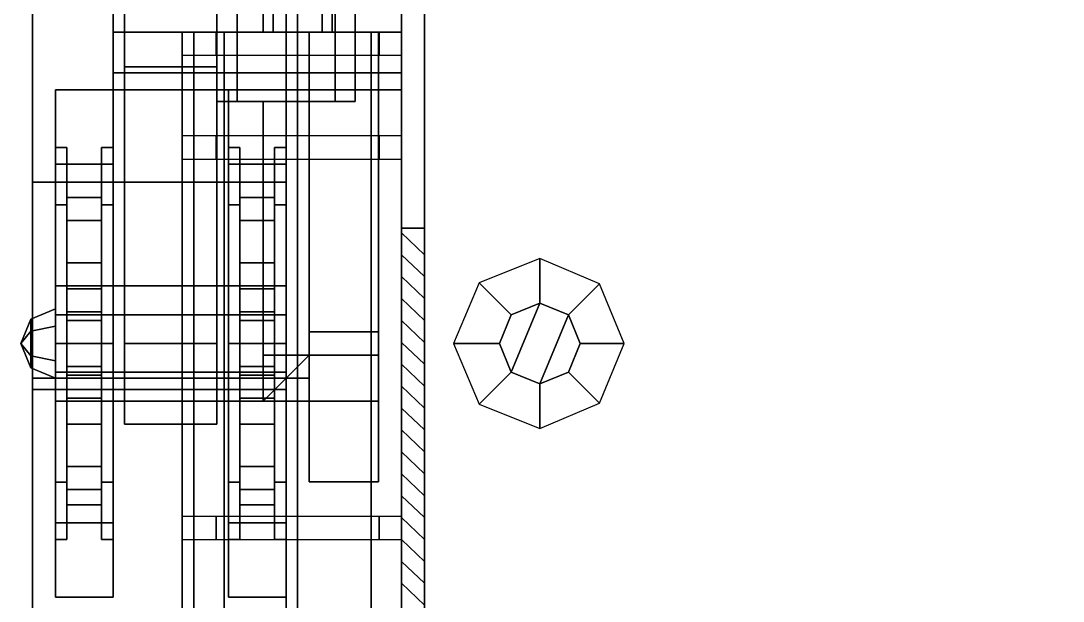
# Model space of a CAD drawing. Header units: millimetres. Extents: x -1 to 1, y -7.8 to 4.7.
# Drawn here: x -1.04 to -0.136, y -1.574 to -1.07 of the extents above; entities that cross this region are included whole.
import ezdxf

# ---------------------------------------------------------------- set-up
doc = ezdxf.new("R2010")
doc.units = ezdxf.units.MM
for name, color, linetype in [('fenders', 6, 'Continuous'), ('suspension', 5, 'Continuous'), ('tracks', 3, 'Continuous'), ('wheels', 2, 'Continuous')]:
    doc.layers.add(name, color=color, linetype=linetype)

msp = doc.modelspace()

# ---------------------------------------------------------------- linework, layer by layer
for points in [[(-0.71, 1.35, 0.32), (-0.71, -1.69, 0.32), (-0.71, -1.92, 0.47), (-0.71, 1.97, 0.56)], [(-0.71, 1.97, 0.56), (-0.71, -1.92, 0.47), (-0.71, -1.92, 0.81), (-0.71, 1.97, 0.81)], [(0.71, 1.35, 0.32), (0.71, -1.69, 0.32), (-0.71, -1.69, 0.32), (-0.71, 1.35, 0.32)], [(-0.71, -0.9, 1.45), (-0.71, -1.88, 1.39), (-0.71, -1.82, 1.45), (-0.71, -0.9, 1.45)], [(-0.71, -1.82, 1.45), (-0.69, -1.83, 1.47), (-0.69, -0.9, 1.47), (-0.71, -0.9, 1.45)], [(-0.71, -1.84, 1.3), (-0.71, -1.88, 1.39), (-0.71, -0.9, 1.45), (-0.71, -1.25, 1.3)], [(-0.71, -1.25, 0.95), (-0.71, -1.25, 1.3), (-0.71, -0.9, 1.45), (-0.71, -0.9, 0.81)], [(-0.71, -1.88, 0.81), (-0.71, -1.84, 0.95), (-0.71, -1.25, 0.95), (-0.71, -0.9, 0.81)], [(-0.69, -0.9, 1.47), (-0.69, -1.83, 1.47), (-0.02, -1.74, 1.51), (-0.02, -0.9, 1.51)], [(-0.82121, -0.96879, 0.93121), (-0.83, -0.96, 0.91), (-0.83, -1.08, 0.91), (-0.82121, -1.08, 0.93121)], [(-0.83, -0.96, 0.91), (-0.82121, -0.96879, 0.88879), (-0.82121, -1.08, 0.88879), (-0.83, -1.08, 0.91)], [(-0.8, -0.99, 0.94), (-0.82121, -0.96879, 0.93121), (-0.82121, -1.08, 0.93121), (-0.8, -1.08, 0.94)], [(-0.82121, -0.96879, 0.88879), (-0.8, -0.99, 0.88), (-0.8, -1.08, 0.88), (-0.82121, -1.08, 0.88879)], [(-0.77879, -1.01121, 0.93121), (-0.8, -0.99, 0.94), (-0.8, -1.08, 0.94), (-0.77879, -1.08, 0.93121)], [(-0.8, -0.99, 0.88), (-0.77879, -1.01121, 0.88879), (-0.77879, -1.08, 0.88879), (-0.8, -1.08, 0.88)], [(-0.77, -1.02, 0.91), (-0.77879, -1.01121, 0.93121), (-0.77879, -1.08, 0.93121), (-0.77, -1.08, 0.91)], [(-0.77879, -1.01121, 0.88879), (-0.77, -1.02, 0.91), (-0.77, -1.08, 0.91), (-0.77879, -1.08, 0.88879)], [(-0.86364, -1.08, 0.97364), (-0.89, -1.08, 0.91), (-0.89, -1.96, 0.91), (-0.86364, -1.96, 0.97364)], [(-0.89, -1.08, 0.91), (-0.86364, -1.08, 0.84636), (-0.86364, -1.96, 0.84636), (-0.89, -1.96, 0.91)], [(-0.82121, -1.08, 0.93121), (-0.83, -1.08, 0.91), (-0.89, -1.08, 0.91), (-0.86364, -1.08, 0.97364)], [(-0.83, -1.08, 0.91), (-0.82121, -1.08, 0.88879), (-0.86364, -1.08, 0.84636), (-0.89, -1.08, 0.91)], [(-0.8, -1.08, 1), (-0.86364, -1.08, 0.97364), (-0.86364, -1.96, 0.97364), (-0.8, -1.96, 1)], [(-0.86364, -1.08, 0.84636), (-0.8, -1.08, 0.82), (-0.8, -1.96, 0.82), (-0.86364, -1.96, 0.84636)], [(-0.82121, -1.08, 0.88879), (-0.8, -1.08, 0.88), (-0.8, -1.08, 0.82), (-0.86364, -1.08, 0.84636)], [(-0.8, -1.08, 0.94), (-0.82121, -1.08, 0.93121), (-0.86364, -1.08, 0.97364), (-0.8, -1.08, 1)], [(-0.73636, -1.08, 0.97364), (-0.8, -1.08, 1), (-0.8, -1.96, 1), (-0.73636, -1.96, 0.97364)], [(-0.8, -1.08, 0.82), (-0.73636, -1.08, 0.84636), (-0.73636, -1.96, 0.84636), (-0.8, -1.96, 0.82)], [(-0.8, -1.08, 0.88), (-0.77879, -1.08, 0.88879), (-0.73636, -1.08, 0.84636), (-0.8, -1.08, 0.82)], [(-0.77879, -1.08, 0.93121), (-0.8, -1.08, 0.94), (-0.8, -1.08, 1), (-0.73636, -1.08, 0.97364)], [(-0.77879, -1.08, 0.88879), (-0.77, -1.08, 0.91), (-0.71, -1.08, 0.91), (-0.73636, -1.08, 0.84636)], [(-0.77, -1.08, 0.91), (-0.77879, -1.08, 0.93121), (-0.73636, -1.08, 0.97364), (-0.71, -1.08, 0.91)], [(-0.71, -1.08, 0.91), (-0.73636, -1.08, 0.97364), (-0.73636, -1.96, 0.97364), (-0.71, -1.96, 0.91)], [(-0.73636, -1.08, 0.84636), (-0.71, -1.08, 0.91), (-0.71, -1.96, 0.91), (-0.73636, -1.96, 0.84636)], [(-0.69, -1.25, 0.95), (-0.69, -1.25, 1.3), (-0.71, -1.25, 1.3), (-0.71, -1.25, 0.95)], [(-0.69, -1.25, 1.3), (-0.69, -1.84, 1.3), (-0.71, -1.84, 1.3), (-0.71, -1.25, 1.3)], [(-0.69, -1.84, 0.95), (-0.69, -1.25, 0.95), (-0.71, -1.25, 0.95), (-0.71, -1.84, 0.95)], [(-0.69, -1.273, 0.95), (-0.69, -1.273, 1.3), (-0.71, -1.254, 1.3), (-0.71, -1.254, 0.95)], [(-0.69, -1.84, 1.3), (-0.69, -1.25, 1.3), (-0.69, -1.25, 0.95), (-0.69, -1.84, 0.95)], [(-0.69, -1.292, 0.95), (-0.69, -1.292, 1.3), (-0.71, -1.273, 1.3), (-0.71, -1.273, 0.95)], [(-0.59, -1.27614, 1.47597), (-0.64265, -1.29735, 1.47283), (-0.61475, -1.32525, 1.68), (-0.59, -1.315, 1.68)], [(-0.53819, -1.29819, 1.47906), (-0.59, -1.27614, 1.47597), (-0.59, -1.315, 1.68), (-0.56525, -1.32525, 1.68)], [(-0.69, -1.311, 0.95), (-0.69, -1.311, 1.3), (-0.71, -1.292, 1.3), (-0.71, -1.292, 0.95)], [(-0.64265, -1.29735, 1.47283), (-0.66471, -1.35, 1.47151), (-0.625, -1.35, 1.68), (-0.61475, -1.32525, 1.68)], [(-0.51697, -1.35, 1.48033), (-0.53819, -1.29819, 1.47906), (-0.56525, -1.32525, 1.68), (-0.555, -1.35, 1.68)], [(-0.69, -1.33, 0.95), (-0.69, -1.33, 1.3), (-0.71, -1.311, 1.3), (-0.71, -1.311, 0.95)], [(-0.61475, -1.32525, 1.68), (-0.625, -1.35, 1.68), (-0.61475, -1.37475, 1.68), (-0.59, -1.315, 1.68)], [(-0.59, -1.315, 1.68), (-0.61475, -1.37475, 1.68), (-0.59, -1.385, 1.68), (-0.56525, -1.32525, 1.68)], [(-0.56525, -1.32525, 1.68), (-0.59, -1.385, 1.68), (-0.56525, -1.37475, 1.68), (-0.555, -1.35, 1.68)], [(-0.69, -1.349, 0.95), (-0.69, -1.349, 1.3), (-0.71, -1.33, 1.3), (-0.71, -1.33, 0.95)], [(-0.69, -1.368, 0.95), (-0.69, -1.368, 1.3), (-0.71, -1.349, 1.3), (-0.71, -1.349, 0.95)], [(-0.66471, -1.35, 1.47151), (-0.64265, -1.40265, 1.47283), (-0.61475, -1.37475, 1.68), (-0.625, -1.35, 1.68)], [(-0.53819, -1.40181, 1.47906), (-0.51697, -1.35, 1.48033), (-0.555, -1.35, 1.68), (-0.56525, -1.37475, 1.68)], [(-0.69, -1.387, 0.95), (-0.69, -1.387, 1.3), (-0.71, -1.368, 1.3), (-0.71, -1.368, 0.95)], [(-0.64265, -1.40265, 1.47283), (-0.59, -1.42386, 1.47597), (-0.59, -1.385, 1.68), (-0.61475, -1.37475, 1.68)], [(-0.59, -1.42386, 1.47597), (-0.53819, -1.40181, 1.47906), (-0.56525, -1.37475, 1.68), (-0.59, -1.385, 1.68)], [(-0.69, -1.406, 0.95), (-0.69, -1.406, 1.3), (-0.71, -1.387, 1.3), (-0.71, -1.387, 0.95)], [(-0.69, -1.425, 0.95), (-0.69, -1.425, 1.3), (-0.71, -1.406, 1.3), (-0.71, -1.406, 0.95)], [(-0.69, -1.444, 0.95), (-0.69, -1.444, 1.3), (-0.71, -1.425, 1.3), (-0.71, -1.425, 0.95)], [(-0.69, -1.463, 0.95), (-0.69, -1.463, 1.3), (-0.71, -1.444, 1.3), (-0.71, -1.444, 0.95)], [(-0.69, -1.482, 0.95), (-0.69, -1.482, 1.3), (-0.71, -1.463, 1.3), (-0.71, -1.463, 0.95)], [(-0.69, -1.501, 0.95), (-0.69, -1.501, 1.3), (-0.71, -1.482, 1.3), (-0.71, -1.482, 0.95)], [(-0.69, -1.52, 0.95), (-0.69, -1.52, 1.3), (-0.71, -1.501, 1.3), (-0.71, -1.501, 0.95)], [(-0.69, -1.539, 0.95), (-0.69, -1.539, 1.3), (-0.71, -1.52, 1.3), (-0.71, -1.52, 0.95)], [(-0.69, -1.558, 0.95), (-0.69, -1.558, 1.3), (-0.71, -1.539, 1.3), (-0.71, -1.539, 0.95)], [(-0.69, -1.577, 0.95), (-0.69, -1.577, 1.3), (-0.71, -1.558, 1.3), (-0.71, -1.558, 0.95)]]:
    msp.add_3dface(points)
at = {"color": 1}
for points in [[(-0.87071, -1.08, 0.98071), (-0.9, -1.08, 0.91), (-0.9, -1.1, 0.91), (-0.87071, -1.1, 0.98071)], [(-0.9, -1.08, 0.91), (-0.9, -1.08, 0.85), (-0.9, -1.1, 0.85), (-0.9, -1.1, 0.91)], [(-0.9, -1.08, 0.82), (-0.9, -1.92, 0.82), (-0.9, -1.92, 0.85), (-0.9, -1.08, 0.85)], [(-0.8, -1.08, 1.01), (-0.87071, -1.08, 0.98071), (-0.87071, -1.1, 0.98071), (-0.8, -1.1, 1.01)], [(-0.72929, -1.08, 0.98071), (-0.8, -1.08, 1.01), (-0.8, -1.1, 1.01), (-0.72929, -1.1, 0.98071)], [(-0.71, -1.08, 0.93), (-0.72929, -1.08, 0.98071), (-0.72929, -1.1, 0.98071), (-0.71, -1.1, 0.93)], [(-0.87071, -1.17, 0.98071), (-0.9, -1.17, 0.91), (-0.9, -1.19, 0.91), (-0.87071, -1.19, 0.98071)], [(-0.9, -1.17, 0.91), (-0.9, -1.17, 0.85), (-0.9, -1.19, 0.85), (-0.9, -1.19, 0.91)], [(-0.8, -1.17, 1.01), (-0.87071, -1.17, 0.98071), (-0.87071, -1.19, 0.98071), (-0.8, -1.19, 1.01)], [(-0.72929, -1.17, 0.98071), (-0.8, -1.17, 1.01), (-0.8, -1.19, 1.01), (-0.72929, -1.19, 0.98071)], [(-0.71, -1.17, 0.93), (-0.72929, -1.17, 0.98071), (-0.72929, -1.19, 0.98071), (-0.71, -1.19, 0.93)], [(-0.87071, -1.5, 0.98071), (-0.9, -1.5, 0.91), (-0.9, -1.52, 0.91), (-0.87071, -1.52, 0.98071)], [(-0.9, -1.5, 0.91), (-0.9, -1.5, 0.85), (-0.9, -1.52, 0.85), (-0.9, -1.52, 0.91)], [(-0.8, -1.5, 1.01), (-0.87071, -1.5, 0.98071), (-0.87071, -1.52, 0.98071), (-0.8, -1.52, 1.01)], [(-0.72929, -1.5, 0.98071), (-0.8, -1.5, 1.01), (-0.8, -1.52, 1.01), (-0.72929, -1.52, 0.98071)], [(-0.71, -1.5, 0.93), (-0.72929, -1.5, 0.98071), (-0.72929, -1.52, 0.98071), (-0.71, -1.52, 0.93)]]:
    msp.add_3dface(points, dxfattribs=at)
at = {"layer": 'fenders'}
for points in [[(-1.03, 1.97, 0.81), (-1.03, -1.96, 0.81), (-0.71, -1.96, 0.81), (-0.71, 1.97, 0.81)], [(-1.03, 1.97, 0.79), (-1.03, -1.96, 0.79), (-1.03, -1.96, 0.81), (-1.03, 1.97, 0.81)]]:
    msp.add_3dface(points, dxfattribs=at)
at = {"layer": 'suspension'}
for points in [[(-0.85243, 0, 0.64243), (-0.87, 0, 0.6), (-0.87, -1.14, 0.6), (-0.85243, -1.14, 0.64243)], [(-0.87, 0, 0.6), (-0.85243, 0, 0.55757), (-0.85243, -1.14, 0.55757), (-0.87, -1.14, 0.6)], [(-0.81, 0, 0.66), (-0.85243, 0, 0.64243), (-0.85243, -1.14, 0.64243), (-0.81, -1.14, 0.66)], [(-0.85243, 0, 0.55757), (-0.81, 0, 0.54), (-0.81, -1.14, 0.54), (-0.85243, -1.14, 0.55757)], [(-0.76757, 0, 0.64243), (-0.81, 0, 0.66), (-0.81, -1.14, 0.66), (-0.76757, -1.14, 0.64243)], [(-0.81, 0, 0.54), (-0.76757, 0, 0.55757), (-0.76757, -1.14, 0.55757), (-0.81, -1.14, 0.54)], [(-0.75, 0, 0.6), (-0.76757, 0, 0.64243), (-0.76757, -1.14, 0.64243), (-0.75, -1.14, 0.6)], [(-0.76757, 0, 0.55757), (-0.75, 0, 0.6), (-0.75, -1.14, 0.6), (-0.76757, -1.14, 0.55757)], [(-0.96, -1.11536, 0.38536), (-0.96, -1.03, 0.35), (-0.96, -1.04464, 0.31464), (-0.96, -1.13, 0.35)], [(-0.96, -1.08, 0.4), (-0.96, -1.04464, 0.38536), (-0.96, -1.03, 0.35), (-0.96, -1.11536, 0.38536)], [(-0.95, -1.05, 0.27), (-0.95, -1.11, 0.27), (-0.95, -1.13, 0.42), (-0.95, -1.03, 0.42)], [(-0.95, -1.03, 0.42), (-0.95, -1.13, 0.42), (-0.87, -1.13, 0.42), (-0.87, -1.03, 0.42)], [(-0.96, -1.13, 0.35), (-0.96, -1.04464, 0.31464), (-0.96, -1.08, 0.3), (-0.96, -1.11536, 0.31464)], [(-0.71, -1.04464, 0.31464), (-0.71, -1.08, 0.3), (-0.96, -1.08, 0.3), (-0.96, -1.04464, 0.31464)], [(-0.71, -1.08, 0.4), (-0.71, -1.04464, 0.38536), (-0.96, -1.04464, 0.38536), (-0.96, -1.08, 0.4)], [(-0.87, -1.05, 0.27), (-0.87, -1.11, 0.27), (-0.95, -1.11, 0.27), (-0.95, -1.05, 0.27)], [(-0.71, -1.08, 0.3), (-0.71, -1.11536, 0.31464), (-0.96, -1.11536, 0.31464), (-0.96, -1.08, 0.3)], [(-0.71, -1.11536, 0.38536), (-0.71, -1.08, 0.4), (-0.96, -1.08, 0.4), (-0.96, -1.11536, 0.38536)], [(-0.73, -1.36, 0.44), (-0.73, -1.08, 0.4), (-0.79, -1.08, 0.4), (-0.79, -1.36, 0.44)], [(-0.79, -1.08, 0.4), (-0.79, -1.08, 0.3), (-0.79, -1.47, 0.39), (-0.79, -1.36, 0.44)], [(-0.79, -1.47, 0.39), (-0.79, -1.08, 0.3), (-0.73, -1.08, 0.3), (-0.73, -1.47, 0.39)], [(-0.73, -1.47, 0.39), (-0.73, -1.08, 0.3), (-0.73, -1.08, 0.4), (-0.73, -1.36, 0.44)], [(-0.95, -1.13, 0.42), (-0.95, -1.11, 0.27), (-0.95, -1.35, 0.2), (-0.95, -1.35, 0.32)], [(-0.95, -1.35, 0.2), (-0.95, -1.11, 0.27), (-0.87, -1.11, 0.27), (-0.87, -1.35, 0.2)], [(-0.71, -1.11536, 0.31464), (-0.71, -1.13, 0.35), (-0.96, -1.13, 0.35), (-0.96, -1.11536, 0.31464)], [(-0.71, -1.13, 0.35), (-0.71, -1.11536, 0.38536), (-0.96, -1.11536, 0.38536), (-0.96, -1.13, 0.35)], [(-0.87, -1.35, 0.32), (-0.87, -1.13, 0.42), (-0.95, -1.13, 0.42), (-0.95, -1.35, 0.32)], [(-0.81, -1.14, 0.66), (-0.85243, -1.14, 0.64243), (-0.87, -1.14, 0.6), (-0.76757, -1.14, 0.64243)], [(-0.76757, -1.14, 0.64243), (-0.87, -1.14, 0.6), (-0.85243, -1.14, 0.55757), (-0.75, -1.14, 0.6)], [(-0.75, -1.14, 0.6), (-0.85243, -1.14, 0.55757), (-0.81, -1.14, 0.54), (-0.76757, -1.14, 0.55757)], [(-0.83, -1.36, 0.58), (-0.81, -1.36, 0.6), (-0.81, -1.14, 0.62), (-0.83, -1.14, 0.6)], [(-0.81, -1.36, 0.56), (-0.83, -1.36, 0.58), (-0.83, -1.14, 0.6), (-0.81, -1.14, 0.58)], [(-0.81, -1.36, 0.6), (-0.79, -1.36, 0.58), (-0.79, -1.14, 0.6), (-0.81, -1.14, 0.62)], [(-0.79, -1.36, 0.58), (-0.81, -1.36, 0.56), (-0.81, -1.14, 0.58), (-0.79, -1.14, 0.6)], [(-0.73, -1.34, 0.54), (-0.73, -1.36, 0.44), (-0.79, -1.36, 0.44), (-0.79, -1.34, 0.54)], [(-0.79, -1.36, 0.44), (-0.79, -1.47, 0.39), (-0.79, -1.4, 0.61), (-0.79, -1.34, 0.54)], [(-0.73, -1.34, 0.58), (-0.73, -1.34, 0.54), (-0.79, -1.34, 0.54), (-0.79, -1.34, 0.58)], [(-0.79, -1.34, 0.58), (-0.79, -1.36, 0.61), (-0.73, -1.36, 0.61), (-0.73, -1.34, 0.58)], [(-0.79, -1.34, 0.54), (-0.79, -1.4, 0.61), (-0.79, -1.36, 0.61), (-0.79, -1.34, 0.58)], [(-0.73, -1.4, 0.61), (-0.73, -1.47, 0.39), (-0.73, -1.36, 0.44), (-0.73, -1.34, 0.54)], [(-0.73, -1.36, 0.61), (-0.73, -1.4, 0.61), (-0.73, -1.34, 0.54), (-0.73, -1.34, 0.58)], [(-0.95, -1.35, 0.32), (-0.95, -1.35, 0.2), (-0.95, -1.42, 0.23), (-0.95, -1.42, 0.29)], [(-0.87, -1.42, 0.29), (-0.87, -1.35, 0.32), (-0.95, -1.35, 0.32), (-0.95, -1.42, 0.29)], [(-0.95, -1.42, 0.23), (-0.95, -1.35, 0.2), (-0.87, -1.35, 0.2), (-0.87, -1.42, 0.23)], [(-0.81, -1.38, 0.56), (-0.83, -1.4, 0.58), (-0.83, -1.36, 0.58), (-0.81, -1.36, 0.56)], [(-0.83, -1.4, 0.58), (-0.81, -1.38, 0.6), (-0.81, -1.36, 0.6), (-0.83, -1.36, 0.58)], [(-0.79, -1.36, 0.58), (-0.81, -1.38, 0.56), (-0.81, -1.36, 0.56), (-0.79, -1.36, 0.58)], [(-0.81, -1.38, 0.6), (-0.79, -1.36, 0.58), (-0.79, -1.36, 0.58), (-0.81, -1.36, 0.6)], [(-0.81, -1.38, 0.56), (-0.79, -1.36, 0.58), (-0.79, -1.36, 0.58), (-0.79, -1.38, 0.56)], [(-0.79, -1.36, 0.58), (-0.81, -1.38, 0.6), (-0.79, -1.38, 0.6), (-0.79, -1.36, 0.58)], [(-0.79, -1.36, 0.61), (-0.79, -1.4, 0.61), (-0.73, -1.4, 0.61), (-0.73, -1.36, 0.61)], [(-0.83, -1.4, 0.58), (-0.81, -1.38, 0.56), (-0.79, -1.38, 0.56), (-0.79, -1.4, 0.58)], [(-0.81, -1.38, 0.6), (-0.83, -1.4, 0.58), (-0.79, -1.4, 0.58), (-0.79, -1.38, 0.6)], [(-0.79, -1.4, 0.61), (-0.79, -1.47, 0.39), (-0.73, -1.47, 0.39), (-0.73, -1.4, 0.61)], [(-0.95, -1.42, 0.29), (-0.95, -1.42, 0.23), (-0.87, -1.42, 0.23), (-0.87, -1.42, 0.29)]]:
    msp.add_3dface(points, dxfattribs=at)
at = {"layer": 'tracks'}
for points in [[(-1.03, 1.32), (-1.03, -1.39), (-1.03, -1.38, 0.04), (-1.03, 1.31, 0.04)], [(-0.81, 1.32), (-0.81, -1.39), (-1.03, -1.39), (-1.03, 1.32)], [(-0.81, -1.38, 0.04), (-0.81, -1.39), (-0.81, 1.32), (-0.81, 1.31, 0.04)], [(-1.03, 1.31, 0.04), (-1.03, -1.38, 0.04), (-0.81, -1.38, 0.04), (-0.81, 1.31, 0.04)], [(-0.81, -1.21, 0.73), (-0.81, -0.56, 0.74), (-1.03, -0.56, 0.74), (-1.03, -1.21, 0.73)], [(-1.03, -1.21, 0.73), (-1.03, -0.56, 0.74), (-1.03, -0.56, 0.71), (-1.03, -1.21, 0.7)], [(-1.03, -1.21, 0.7), (-1.03, -0.56, 0.71), (-0.81, -0.56, 0.71), (-0.81, -1.21, 0.7)], [(-0.81, -0.56, 0.71), (-0.81, -0.56, 0.74), (-0.81, -1.21, 0.73), (-0.81, -1.21, 0.7)], [(-0.81, -1.86, 0.74), (-0.81, -1.21, 0.73), (-1.03, -1.21, 0.73), (-1.03, -1.86, 0.74)], [(-1.03, -1.86, 0.74), (-1.03, -1.21, 0.73), (-1.03, -1.21, 0.7), (-1.03, -1.85, 0.71)], [(-1.03, -1.85, 0.71), (-1.03, -1.21, 0.7), (-0.81, -1.21, 0.7), (-0.81, -1.85, 0.71)], [(-0.81, -1.21, 0.7), (-0.81, -1.21, 0.73), (-0.81, -1.86, 0.74), (-0.81, -1.85, 0.71)], [(-1.03, -1.39), (-1.03, -1.92, 0.22), (-1.03, -1.9, 0.25), (-1.03, -1.38, 0.04)], [(-1.03, -1.38, 0.04), (-1.03, -1.9, 0.25), (-0.81, -1.9, 0.25), (-0.81, -1.38, 0.04)], [(-0.81, -1.9, 0.25), (-0.81, -1.92, 0.22), (-0.81, -1.39), (-0.81, -1.38, 0.04)], [(-0.81, -1.39), (-0.81, -1.92, 0.22), (-1.03, -1.92, 0.22), (-1.03, -1.39)]]:
    msp.add_3dface(points, dxfattribs=at)
at = {"layer": 'wheels'}
for points in [[(-1.01, -1.18, 0.26), (-1.01, -1.22979, 0.38021), (-1.01, -1.19444, 0.41556), (-1.01, -1.13, 0.26)], [(-0.96, -1.19444, 0.41556), (-0.96, -1.13, 0.26), (-1.01, -1.13, 0.26), (-1.01, -1.19444, 0.41556)], [(-1.01, -1.22979, 0.13979), (-1.01, -1.18, 0.26), (-1.01, -1.13, 0.26), (-1.01, -1.19444, 0.10444)], [(-0.96, -1.13, 0.26), (-0.96, -1.19444, 0.10444), (-1.01, -1.19444, 0.10444), (-1.01, -1.13, 0.26)], [(-0.96, -1.22979, 0.38021), (-0.96, -1.18, 0.26), (-0.96, -1.13, 0.26), (-0.96, -1.19444, 0.41556)], [(-0.96, -1.18, 0.26), (-0.96, -1.22979, 0.13979), (-0.96, -1.19444, 0.10444), (-0.96, -1.13, 0.26)], [(-0.81, -1.19444, 0.41556), (-0.81, -1.13, 0.26), (-0.86, -1.13, 0.26), (-0.86, -1.19444, 0.41556)], [(-0.86, -1.18, 0.26), (-0.86, -1.22979, 0.38021), (-0.86, -1.19444, 0.41556), (-0.86, -1.13, 0.26)], [(-0.81, -1.13, 0.26), (-0.81, -1.19444, 0.10444), (-0.86, -1.19444, 0.10444), (-0.86, -1.13, 0.26)], [(-0.86, -1.22979, 0.13979), (-0.86, -1.18, 0.26), (-0.86, -1.13, 0.26), (-0.86, -1.19444, 0.10444)], [(-0.81, -1.22979, 0.38021), (-0.81, -1.18, 0.26), (-0.81, -1.13, 0.26), (-0.81, -1.19444, 0.41556)], [(-0.81, -1.18, 0.26), (-0.81, -1.22979, 0.13979), (-0.81, -1.19444, 0.10444), (-0.81, -1.13, 0.26)], [(-1.01, -1.22979, 0.38021), (-1.01, -1.18, 0.26), (-1, -1.18, 0.26), (-1, -1.22979, 0.38021)], [(-1.01, -1.18, 0.26), (-1.01, -1.22979, 0.13979), (-1, -1.22979, 0.13979), (-1, -1.18, 0.26)], [(-1, -1.18, 0.26), (-1, -1.18, 0.26), (-1, -1.21, 0.26), (-1, -1.2234, 0.31)], [(-1, -1.22979, 0.38021), (-1, -1.18, 0.26), (-1, -1.2234, 0.31), (-1, -1.2434, 0.34464)], [(-1, -1.18, 0.26), (-1, -1.22979, 0.13979), (-1, -1.2434, 0.17536), (-1, -1.2234, 0.21)], [(-1, -1.18, 0.26), (-1, -1.18, 0.26), (-1, -1.2234, 0.21), (-1, -1.21, 0.26)], [(-0.97, -1.18, 0.26), (-0.97, -1.22979, 0.38021), (-0.97, -1.2434, 0.34464), (-0.97, -1.2234, 0.31)], [(-0.97, -1.18, 0.26), (-0.97, -1.18, 0.26), (-0.97, -1.2234, 0.31), (-0.97, -1.21, 0.26)], [(-0.96, -1.18, 0.26), (-0.96, -1.22979, 0.38021), (-0.97, -1.22979, 0.38021), (-0.97, -1.18, 0.26)], [(-0.97, -1.22979, 0.13979), (-0.97, -1.18, 0.26), (-0.97, -1.2234, 0.21), (-0.97, -1.2434, 0.17536)], [(-0.96, -1.22979, 0.13979), (-0.96, -1.18, 0.26), (-0.97, -1.18, 0.26), (-0.97, -1.22979, 0.13979)], [(-0.97, -1.18, 0.26), (-0.97, -1.18, 0.26), (-0.97, -1.21, 0.26), (-0.97, -1.2234, 0.21)], [(-0.86, -1.22979, 0.38021), (-0.86, -1.18, 0.26), (-0.85, -1.18, 0.26), (-0.85, -1.22979, 0.38021)], [(-0.86, -1.18, 0.26), (-0.86, -1.22979, 0.13979), (-0.85, -1.22979, 0.13979), (-0.85, -1.18, 0.26)], [(-0.85, -1.22979, 0.38021), (-0.85, -1.18, 0.26), (-0.85, -1.2234, 0.31), (-0.85, -1.2434, 0.34464)], [(-0.85, -1.18, 0.26), (-0.85, -1.18, 0.26), (-0.85, -1.21, 0.26), (-0.85, -1.2234, 0.31)], [(-0.85, -1.18, 0.26), (-0.85, -1.22979, 0.13979), (-0.85, -1.2434, 0.17536), (-0.85, -1.2234, 0.21)], [(-0.85, -1.18, 0.26), (-0.85, -1.18, 0.26), (-0.85, -1.2234, 0.21), (-0.85, -1.21, 0.26)], [(-0.81, -1.18, 0.26), (-0.81, -1.22979, 0.38021), (-0.82, -1.22979, 0.38021), (-0.82, -1.18, 0.26)], [(-0.82, -1.18, 0.26), (-0.82, -1.18, 0.26), (-0.82, -1.2234, 0.31), (-0.82, -1.21, 0.26)], [(-0.82, -1.18, 0.26), (-0.82, -1.22979, 0.38021), (-0.82, -1.2434, 0.34464), (-0.82, -1.2234, 0.31)], [(-0.81, -1.22979, 0.13979), (-0.81, -1.18, 0.26), (-0.82, -1.18, 0.26), (-0.82, -1.22979, 0.13979)], [(-0.82, -1.22979, 0.13979), (-0.82, -1.18, 0.26), (-0.82, -1.2234, 0.21), (-0.82, -1.2434, 0.17536)], [(-0.82, -1.18, 0.26), (-0.82, -1.18, 0.26), (-0.82, -1.21, 0.26), (-0.82, -1.2234, 0.21)], [(-1.01, -1.35, 0.09), (-1.01, -1.22979, 0.13979), (-1.01, -1.19444, 0.10444), (-1.01, -1.35, 0.04)], [(-0.96, -1.19444, 0.10444), (-0.96, -1.35, 0.04), (-1.01, -1.35, 0.04), (-1.01, -1.19444, 0.10444)], [(-1.01, -1.22979, 0.38021), (-1.01, -1.35, 0.43), (-1.01, -1.35, 0.48), (-1.01, -1.19444, 0.41556)], [(-0.96, -1.35, 0.48), (-0.96, -1.19444, 0.41556), (-1.01, -1.19444, 0.41556), (-1.01, -1.35, 0.48)], [(-0.96, -1.22979, 0.13979), (-0.96, -1.35, 0.09), (-0.96, -1.35, 0.04), (-0.96, -1.19444, 0.10444)], [(-0.96, -1.35, 0.43), (-0.96, -1.22979, 0.38021), (-0.96, -1.19444, 0.41556), (-0.96, -1.35, 0.48)], [(-0.81, -1.19444, 0.10444), (-0.81, -1.35, 0.04), (-0.86, -1.35, 0.04), (-0.86, -1.19444, 0.10444)], [(-0.86, -1.35, 0.09), (-0.86, -1.22979, 0.13979), (-0.86, -1.19444, 0.10444), (-0.86, -1.35, 0.04)], [(-0.86, -1.22979, 0.38021), (-0.86, -1.35, 0.43), (-0.86, -1.35, 0.48), (-0.86, -1.19444, 0.41556)], [(-0.81, -1.35, 0.48), (-0.81, -1.19444, 0.41556), (-0.86, -1.19444, 0.41556), (-0.86, -1.35, 0.48)], [(-0.81, -1.22979, 0.13979), (-0.81, -1.35, 0.09), (-0.81, -1.35, 0.04), (-0.81, -1.19444, 0.10444)], [(-0.81, -1.35, 0.43), (-0.81, -1.22979, 0.38021), (-0.81, -1.19444, 0.41556), (-0.81, -1.35, 0.48)], [(-0.97, -1.21, 0.26), (-0.97, -1.2234, 0.31), (-1, -1.2234, 0.31), (-1, -1.21, 0.26)], [(-0.97, -1.2234, 0.21), (-0.97, -1.21, 0.26), (-1, -1.21, 0.26), (-1, -1.2234, 0.21)], [(-0.82, -1.21, 0.26), (-0.82, -1.2234, 0.31), (-0.85, -1.2234, 0.31), (-0.85, -1.21, 0.26)], [(-0.82, -1.2234, 0.21), (-0.82, -1.21, 0.26), (-0.85, -1.21, 0.26), (-0.85, -1.2234, 0.21)], [(-1, -1.2234, 0.31), (-1, -1.3025, 0.26433), (-1, -1.3225, 0.29897), (-1, -1.2434, 0.34464)], [(-0.97, -1.2234, 0.31), (-0.97, -1.3025, 0.26433), (-1, -1.3025, 0.26433), (-1, -1.2234, 0.31)], [(-1, -1.2434, 0.17536), (-1, -1.3225, 0.22103), (-1, -1.3025, 0.25567), (-1, -1.2234, 0.21)], [(-0.97, -1.3025, 0.25567), (-0.97, -1.2234, 0.21), (-1, -1.2234, 0.21), (-1, -1.3025, 0.25567)], [(-0.97, -1.2434, 0.34464), (-0.97, -1.3225, 0.29897), (-0.97, -1.3025, 0.26433), (-0.97, -1.2234, 0.31)], [(-0.97, -1.2234, 0.21), (-0.97, -1.3025, 0.25567), (-0.97, -1.3225, 0.22103), (-0.97, -1.2434, 0.17536)], [(-0.82, -1.2234, 0.31), (-0.82, -1.3025, 0.26433), (-0.85, -1.3025, 0.26433), (-0.85, -1.2234, 0.31)], [(-0.85, -1.2234, 0.31), (-0.85, -1.3025, 0.26433), (-0.85, -1.3225, 0.29897), (-0.85, -1.2434, 0.34464)], [(-0.85, -1.2434, 0.17536), (-0.85, -1.3225, 0.22103), (-0.85, -1.3025, 0.25567), (-0.85, -1.2234, 0.21)], [(-0.82, -1.3025, 0.25567), (-0.82, -1.2234, 0.21), (-0.85, -1.2234, 0.21), (-0.85, -1.3025, 0.25567)], [(-0.82, -1.2434, 0.34464), (-0.82, -1.3225, 0.29897), (-0.82, -1.3025, 0.26433), (-0.82, -1.2234, 0.31)], [(-0.82, -1.2234, 0.21), (-0.82, -1.3025, 0.25567), (-0.82, -1.3225, 0.22103), (-0.82, -1.2434, 0.17536)], [(-1.01, -1.22979, 0.13979), (-1.01, -1.35, 0.09), (-1, -1.35, 0.09), (-1, -1.22979, 0.13979)], [(-1.01, -1.35, 0.43), (-1.01, -1.22979, 0.38021), (-1, -1.22979, 0.38021), (-1, -1.35, 0.43)], [(-1, -1.22979, 0.13979), (-1, -1.35, 0.09), (-1, -1.33, 0.12536), (-1, -1.28, 0.13876)], [(-1, -1.22979, 0.13979), (-1, -1.22979, 0.13979), (-1, -1.28, 0.13876), (-1, -1.2434, 0.17536)], [(-1, -1.35, 0.43), (-1, -1.22979, 0.38021), (-1, -1.28, 0.38124), (-1, -1.33, 0.39464)], [(-1, -1.22979, 0.38021), (-1, -1.22979, 0.38021), (-1, -1.2434, 0.34464), (-1, -1.28, 0.38124)], [(-0.97, -1.22979, 0.13979), (-0.97, -1.22979, 0.13979), (-0.97, -1.2434, 0.17536), (-0.97, -1.28, 0.13876)], [(-0.97, -1.35, 0.09), (-0.97, -1.22979, 0.13979), (-0.97, -1.28, 0.13876), (-0.97, -1.33, 0.12536)], [(-0.96, -1.35, 0.09), (-0.96, -1.22979, 0.13979), (-0.97, -1.22979, 0.13979), (-0.97, -1.35, 0.09)], [(-0.97, -1.22979, 0.38021), (-0.97, -1.35, 0.43), (-0.97, -1.33, 0.39464), (-0.97, -1.28, 0.38124)], [(-0.96, -1.22979, 0.38021), (-0.96, -1.35, 0.43), (-0.97, -1.35, 0.43), (-0.97, -1.22979, 0.38021)], [(-0.97, -1.22979, 0.38021), (-0.97, -1.22979, 0.38021), (-0.97, -1.28, 0.38124), (-0.97, -1.2434, 0.34464)], [(-0.86, -1.22979, 0.13979), (-0.86, -1.35, 0.09), (-0.85, -1.35, 0.09), (-0.85, -1.22979, 0.13979)], [(-0.86, -1.35, 0.43), (-0.86, -1.22979, 0.38021), (-0.85, -1.22979, 0.38021), (-0.85, -1.35, 0.43)], [(-0.85, -1.22979, 0.13979), (-0.85, -1.22979, 0.13979), (-0.85, -1.28, 0.13876), (-0.85, -1.2434, 0.17536)], [(-0.85, -1.22979, 0.13979), (-0.85, -1.35, 0.09), (-0.85, -1.33, 0.12536), (-0.85, -1.28, 0.13876)], [(-0.85, -1.35, 0.43), (-0.85, -1.22979, 0.38021), (-0.85, -1.28, 0.38124), (-0.85, -1.33, 0.39464)], [(-0.85, -1.22979, 0.38021), (-0.85, -1.22979, 0.38021), (-0.85, -1.2434, 0.34464), (-0.85, -1.28, 0.38124)], [(-0.81, -1.35, 0.09), (-0.81, -1.22979, 0.13979), (-0.82, -1.22979, 0.13979), (-0.82, -1.35, 0.09)], [(-0.82, -1.35, 0.09), (-0.82, -1.22979, 0.13979), (-0.82, -1.28, 0.13876), (-0.82, -1.33, 0.12536)], [(-0.82, -1.22979, 0.13979), (-0.82, -1.22979, 0.13979), (-0.82, -1.2434, 0.17536), (-0.82, -1.28, 0.13876)], [(-0.81, -1.22979, 0.38021), (-0.81, -1.35, 0.43), (-0.82, -1.35, 0.43), (-0.82, -1.22979, 0.38021)], [(-0.82, -1.22979, 0.38021), (-0.82, -1.35, 0.43), (-0.82, -1.33, 0.39464), (-0.82, -1.28, 0.38124)], [(-0.82, -1.22979, 0.38021), (-0.82, -1.22979, 0.38021), (-0.82, -1.28, 0.38124), (-0.82, -1.2434, 0.34464)], [(-0.97, -1.2434, 0.17536), (-0.97, -1.3225, 0.22103), (-1, -1.3225, 0.22103), (-1, -1.2434, 0.17536)], [(-0.97, -1.28, 0.13876), (-0.97, -1.2434, 0.17536), (-1, -1.2434, 0.17536), (-1, -1.28, 0.13876)], [(-0.97, -1.2434, 0.34464), (-0.97, -1.28, 0.38124), (-1, -1.28, 0.38124), (-1, -1.2434, 0.34464)], [(-0.97, -1.3225, 0.29897), (-0.97, -1.2434, 0.34464), (-1, -1.2434, 0.34464), (-1, -1.3225, 0.29897)], [(-0.82, -1.2434, 0.17536), (-0.82, -1.3225, 0.22103), (-0.85, -1.3225, 0.22103), (-0.85, -1.2434, 0.17536)], [(-0.82, -1.28, 0.13876), (-0.82, -1.2434, 0.17536), (-0.85, -1.2434, 0.17536), (-0.85, -1.28, 0.13876)], [(-0.82, -1.3225, 0.29897), (-0.82, -1.2434, 0.34464), (-0.85, -1.2434, 0.34464), (-0.85, -1.3225, 0.29897)], [(-0.82, -1.2434, 0.34464), (-0.82, -1.28, 0.38124), (-0.85, -1.28, 0.38124), (-0.85, -1.2434, 0.34464)], [(-0.97, -1.33, 0.12536), (-0.97, -1.28, 0.13876), (-1, -1.28, 0.13876), (-1, -1.33, 0.12536)], [(-0.97, -1.28, 0.38124), (-0.97, -1.33, 0.39464), (-1, -1.33, 0.39464), (-1, -1.28, 0.38124)], [(-0.82, -1.33, 0.12536), (-0.82, -1.28, 0.13876), (-0.85, -1.28, 0.13876), (-0.85, -1.33, 0.12536)], [(-0.82, -1.28, 0.38124), (-0.82, -1.33, 0.39464), (-0.85, -1.33, 0.39464), (-0.85, -1.28, 0.38124)], [(-1.01, -1.335, 0.28598), (-1.01, -1.325, 0.3033), (-1.01, -1.3, 0.26), (-1.01, -1.32, 0.26)], [(-0.81, -1.325, 0.3033), (-0.81, -1.3, 0.26), (-1.01, -1.3, 0.26), (-1.01, -1.325, 0.3033)], [(-1.01, -1.32, 0.26), (-1.01, -1.3, 0.26), (-1.01, -1.325, 0.2167), (-1.01, -1.335, 0.23402)], [(-0.81, -1.3, 0.26), (-0.81, -1.325, 0.2167), (-1.01, -1.325, 0.2167), (-1.01, -1.3, 0.26)], [(-1.03121, -1.33939, 0.27837), (-1.01, -1.335, 0.28598), (-1.01, -1.32, 0.26), (-1.03121, -1.32879, 0.26)], [(-1.03121, -1.32879, 0.26), (-1.01, -1.32, 0.26), (-1.01, -1.335, 0.23402), (-1.03121, -1.33939, 0.24163)], [(-1.01, -1.365, 0.28598), (-1.01, -1.375, 0.3033), (-1.01, -1.325, 0.3033), (-1.01, -1.335, 0.28598)], [(-1.01, -1.335, 0.23402), (-1.01, -1.325, 0.2167), (-1.01, -1.375, 0.2167), (-1.01, -1.365, 0.23402)], [(-0.81, -1.325, 0.2167), (-0.81, -1.375, 0.2167), (-1.01, -1.375, 0.2167), (-1.01, -1.325, 0.2167)], [(-0.81, -1.375, 0.3033), (-0.81, -1.325, 0.3033), (-1.01, -1.325, 0.3033), (-1.01, -1.375, 0.3033)], [(-1.04, -1.35, 0.26), (-1.03121, -1.33939, 0.27837), (-1.03121, -1.32879, 0.26), (-1.04, -1.35, 0.26)], [(-1.04, -1.35, 0.26), (-1.03121, -1.32879, 0.26), (-1.03121, -1.33939, 0.24163), (-1.04, -1.35, 0.26)], [(-1.03121, -1.36061, 0.27837), (-1.01, -1.365, 0.28598), (-1.01, -1.335, 0.28598), (-1.03121, -1.33939, 0.27837)], [(-1.03121, -1.33939, 0.24163), (-1.01, -1.335, 0.23402), (-1.01, -1.365, 0.23402), (-1.03121, -1.36061, 0.24163)], [(-1, -1.37, 0.12536), (-1, -1.37, 0.2167), (-1, -1.33, 0.2167), (-1, -1.33, 0.12536)], [(-0.97, -1.33, 0.2167), (-0.97, -1.33, 0.12536), (-1, -1.33, 0.12536), (-1, -1.33, 0.2167)], [(-1, -1.35, 0.09), (-1, -1.37, 0.12536), (-1, -1.33, 0.12536), (-1, -1.35, 0.09)], [(-1, -1.35, 0.43), (-1, -1.33, 0.39464), (-1, -1.37, 0.39464), (-1, -1.35, 0.43)], [(-1, -1.33, 0.39464), (-1, -1.33, 0.3033), (-1, -1.37, 0.3033), (-1, -1.37, 0.39464)], [(-0.97, -1.33, 0.39464), (-0.97, -1.33, 0.3033), (-1, -1.33, 0.3033), (-1, -1.33, 0.39464)], [(-0.97, -1.33, 0.12536), (-0.97, -1.33, 0.2167), (-0.97, -1.37, 0.2167), (-0.97, -1.37, 0.12536)], [(-0.97, -1.35, 0.09), (-0.97, -1.33, 0.12536), (-0.97, -1.37, 0.12536), (-0.97, -1.35, 0.09)], [(-0.97, -1.35, 0.43), (-0.97, -1.37, 0.39464), (-0.97, -1.33, 0.39464), (-0.97, -1.35, 0.43)], [(-0.97, -1.37, 0.39464), (-0.97, -1.37, 0.3033), (-0.97, -1.33, 0.3033), (-0.97, -1.33, 0.39464)], [(-0.82, -1.33, 0.2167), (-0.82, -1.33, 0.12536), (-0.85, -1.33, 0.12536), (-0.85, -1.33, 0.2167)], [(-0.85, -1.37, 0.12536), (-0.85, -1.37, 0.2167), (-0.85, -1.33, 0.2167), (-0.85, -1.33, 0.12536)], [(-0.85, -1.35, 0.09), (-0.85, -1.37, 0.12536), (-0.85, -1.33, 0.12536), (-0.85, -1.35, 0.09)], [(-0.85, -1.35, 0.43), (-0.85, -1.33, 0.39464), (-0.85, -1.37, 0.39464), (-0.85, -1.35, 0.43)], [(-0.82, -1.33, 0.39464), (-0.82, -1.33, 0.3033), (-0.85, -1.33, 0.3033), (-0.85, -1.33, 0.39464)], [(-0.85, -1.33, 0.39464), (-0.85, -1.33, 0.3033), (-0.85, -1.37, 0.3033), (-0.85, -1.37, 0.39464)], [(-0.82, -1.33, 0.12536), (-0.82, -1.33, 0.2167), (-0.82, -1.37, 0.2167), (-0.82, -1.37, 0.12536)], [(-0.82, -1.35, 0.09), (-0.82, -1.33, 0.12536), (-0.82, -1.37, 0.12536), (-0.82, -1.35, 0.09)], [(-0.82, -1.35, 0.43), (-0.82, -1.37, 0.39464), (-0.82, -1.33, 0.39464), (-0.82, -1.35, 0.43)], [(-0.82, -1.37, 0.39464), (-0.82, -1.37, 0.3033), (-0.82, -1.33, 0.3033), (-0.82, -1.33, 0.39464)], [(-1.04, -1.35, 0.26), (-1.03121, -1.36061, 0.27837), (-1.03121, -1.33939, 0.27837), (-1.04, -1.35, 0.26)], [(-1.04, -1.35, 0.26), (-1.03121, -1.33939, 0.24163), (-1.03121, -1.36061, 0.24163), (-1.04, -1.35, 0.26)], [(-1.04, -1.35, 0.26), (-1.03121, -1.37121, 0.26), (-1.03121, -1.36061, 0.27837), (-1.04, -1.35, 0.26)], [(-1.04, -1.35, 0.26), (-1.03121, -1.36061, 0.24163), (-1.03121, -1.37121, 0.26), (-1.04, -1.35, 0.26)], [(-1.01, -1.47021, 0.13979), (-1.01, -1.35, 0.09), (-1.01, -1.35, 0.04), (-1.01, -1.50556, 0.10444)], [(-0.96, -1.35, 0.04), (-0.96, -1.50556, 0.10444), (-1.01, -1.50556, 0.10444), (-1.01, -1.35, 0.04)], [(-1.01, -1.35, 0.09), (-1.01, -1.47021, 0.13979), (-1, -1.47021, 0.13979), (-1, -1.35, 0.09)], [(-1.01, -1.35, 0.43), (-1.01, -1.47021, 0.38021), (-1.01, -1.50556, 0.41556), (-1.01, -1.35, 0.48)], [(-1.01, -1.47021, 0.38021), (-1.01, -1.35, 0.43), (-1, -1.35, 0.43), (-1, -1.47021, 0.38021)], [(-0.96, -1.50556, 0.41556), (-0.96, -1.35, 0.48), (-1.01, -1.35, 0.48), (-1.01, -1.50556, 0.41556)], [(-1, -1.35, 0.09), (-1, -1.47021, 0.13979), (-1, -1.42, 0.13876), (-1, -1.37, 0.12536)], [(-1, -1.47021, 0.38021), (-1, -1.35, 0.43), (-1, -1.37, 0.39464), (-1, -1.42, 0.38124)], [(-0.96, -1.47021, 0.13979), (-0.96, -1.35, 0.09), (-0.97, -1.35, 0.09), (-0.97, -1.47021, 0.13979)], [(-0.97, -1.47021, 0.13979), (-0.97, -1.35, 0.09), (-0.97, -1.37, 0.12536), (-0.97, -1.42, 0.13876)], [(-0.97, -1.35, 0.43), (-0.97, -1.47021, 0.38021), (-0.97, -1.42, 0.38124), (-0.97, -1.37, 0.39464)], [(-0.96, -1.35, 0.43), (-0.96, -1.47021, 0.38021), (-0.97, -1.47021, 0.38021), (-0.97, -1.35, 0.43)], [(-0.96, -1.35, 0.09), (-0.96, -1.47021, 0.13979), (-0.96, -1.50556, 0.10444), (-0.96, -1.35, 0.04)], [(-0.96, -1.47021, 0.38021), (-0.96, -1.35, 0.43), (-0.96, -1.35, 0.48), (-0.96, -1.50556, 0.41556)], [(-0.81, -1.35, 0.04), (-0.81, -1.50556, 0.10444), (-0.86, -1.50556, 0.10444), (-0.86, -1.35, 0.04)], [(-0.86, -1.47021, 0.13979), (-0.86, -1.35, 0.09), (-0.86, -1.35, 0.04), (-0.86, -1.50556, 0.10444)], [(-0.86, -1.35, 0.09), (-0.86, -1.47021, 0.13979), (-0.85, -1.47021, 0.13979), (-0.85, -1.35, 0.09)], [(-0.86, -1.47021, 0.38021), (-0.86, -1.35, 0.43), (-0.85, -1.35, 0.43), (-0.85, -1.47021, 0.38021)], [(-0.86, -1.35, 0.43), (-0.86, -1.47021, 0.38021), (-0.86, -1.50556, 0.41556), (-0.86, -1.35, 0.48)], [(-0.81, -1.50556, 0.41556), (-0.81, -1.35, 0.48), (-0.86, -1.35, 0.48), (-0.86, -1.50556, 0.41556)], [(-0.85, -1.35, 0.09), (-0.85, -1.47021, 0.13979), (-0.85, -1.42, 0.13876), (-0.85, -1.37, 0.12536)], [(-0.85, -1.47021, 0.38021), (-0.85, -1.35, 0.43), (-0.85, -1.37, 0.39464), (-0.85, -1.42, 0.38124)], [(-0.81, -1.47021, 0.13979), (-0.81, -1.35, 0.09), (-0.82, -1.35, 0.09), (-0.82, -1.47021, 0.13979)], [(-0.82, -1.47021, 0.13979), (-0.82, -1.35, 0.09), (-0.82, -1.37, 0.12536), (-0.82, -1.42, 0.13876)], [(-0.81, -1.35, 0.43), (-0.81, -1.47021, 0.38021), (-0.82, -1.47021, 0.38021), (-0.82, -1.35, 0.43)], [(-0.82, -1.35, 0.43), (-0.82, -1.47021, 0.38021), (-0.82, -1.42, 0.38124), (-0.82, -1.37, 0.39464)], [(-0.81, -1.35, 0.09), (-0.81, -1.47021, 0.13979), (-0.81, -1.50556, 0.10444), (-0.81, -1.35, 0.04)], [(-0.81, -1.47021, 0.38021), (-0.81, -1.35, 0.43), (-0.81, -1.35, 0.48), (-0.81, -1.50556, 0.41556)], [(-1.03121, -1.37121, 0.26), (-1.01, -1.38, 0.26), (-1.01, -1.365, 0.28598), (-1.03121, -1.36061, 0.27837)], [(-1.03121, -1.36061, 0.24163), (-1.01, -1.365, 0.23402), (-1.01, -1.38, 0.26), (-1.03121, -1.37121, 0.26)], [(-1.01, -1.38, 0.26), (-1.01, -1.4, 0.26), (-1.01, -1.375, 0.3033), (-1.01, -1.365, 0.28598)], [(-1.01, -1.365, 0.23402), (-1.01, -1.375, 0.2167), (-1.01, -1.4, 0.26), (-1.01, -1.38, 0.26)], [(-0.97, -1.37, 0.12536), (-0.97, -1.37, 0.2167), (-1, -1.37, 0.2167), (-1, -1.37, 0.12536)], [(-0.97, -1.42, 0.13876), (-0.97, -1.37, 0.12536), (-1, -1.37, 0.12536), (-1, -1.42, 0.13876)], [(-0.97, -1.37, 0.3033), (-0.97, -1.37, 0.39464), (-1, -1.37, 0.39464), (-1, -1.37, 0.3033)], [(-0.97, -1.37, 0.39464), (-0.97, -1.42, 0.38124), (-1, -1.42, 0.38124), (-1, -1.37, 0.39464)], [(-0.82, -1.37, 0.12536), (-0.82, -1.37, 0.2167), (-0.85, -1.37, 0.2167), (-0.85, -1.37, 0.12536)], [(-0.82, -1.42, 0.13876), (-0.82, -1.37, 0.12536), (-0.85, -1.37, 0.12536), (-0.85, -1.42, 0.13876)], [(-0.82, -1.37, 0.39464), (-0.82, -1.42, 0.38124), (-0.85, -1.42, 0.38124), (-0.85, -1.37, 0.39464)], [(-0.82, -1.37, 0.3033), (-0.82, -1.37, 0.39464), (-0.85, -1.37, 0.39464), (-0.85, -1.37, 0.3033)], [(-0.81, -1.4, 0.26), (-0.81, -1.375, 0.3033), (-1.01, -1.375, 0.3033), (-1.01, -1.4, 0.26)], [(-0.81, -1.375, 0.2167), (-0.81, -1.4, 0.26), (-1.01, -1.4, 0.26), (-1.01, -1.375, 0.2167)], [(-1, -1.4566, 0.34464), (-1, -1.3775, 0.29897), (-1, -1.3975, 0.26433), (-1, -1.4766, 0.31)], [(-1, -1.4766, 0.21), (-1, -1.3975, 0.25567), (-1, -1.3775, 0.22103), (-1, -1.4566, 0.17536)], [(-0.97, -1.3775, 0.22103), (-0.97, -1.4566, 0.17536), (-1, -1.4566, 0.17536), (-1, -1.3775, 0.22103)], [(-0.97, -1.4566, 0.34464), (-0.97, -1.3775, 0.29897), (-1, -1.3775, 0.29897), (-1, -1.4566, 0.34464)], [(-0.97, -1.4766, 0.31), (-0.97, -1.3975, 0.26433), (-0.97, -1.3775, 0.29897), (-0.97, -1.4566, 0.34464)], [(-0.97, -1.4566, 0.17536), (-0.97, -1.3775, 0.22103), (-0.97, -1.3975, 0.25567), (-0.97, -1.4766, 0.21)], [(-0.85, -1.4566, 0.34464), (-0.85, -1.3775, 0.29897), (-0.85, -1.3975, 0.26433), (-0.85, -1.4766, 0.31)], [(-0.82, -1.3775, 0.22103), (-0.82, -1.4566, 0.17536), (-0.85, -1.4566, 0.17536), (-0.85, -1.3775, 0.22103)], [(-0.85, -1.4766, 0.21), (-0.85, -1.3975, 0.25567), (-0.85, -1.3775, 0.22103), (-0.85, -1.4566, 0.17536)], [(-0.82, -1.4566, 0.34464), (-0.82, -1.3775, 0.29897), (-0.85, -1.3775, 0.29897), (-0.85, -1.4566, 0.34464)], [(-0.82, -1.4766, 0.31), (-0.82, -1.3975, 0.26433), (-0.82, -1.3775, 0.29897), (-0.82, -1.4566, 0.34464)], [(-0.82, -1.4566, 0.17536), (-0.82, -1.3775, 0.22103), (-0.82, -1.3975, 0.25567), (-0.82, -1.4766, 0.21)], [(-0.97, -1.3975, 0.26433), (-0.97, -1.4766, 0.31), (-1, -1.4766, 0.31), (-1, -1.3975, 0.26433)], [(-0.97, -1.4766, 0.21), (-0.97, -1.3975, 0.25567), (-1, -1.3975, 0.25567), (-1, -1.4766, 0.21)], [(-0.82, -1.3975, 0.26433), (-0.82, -1.4766, 0.31), (-0.85, -1.4766, 0.31), (-0.85, -1.3975, 0.26433)], [(-0.82, -1.4766, 0.21), (-0.82, -1.3975, 0.25567), (-0.85, -1.3975, 0.25567), (-0.85, -1.4766, 0.21)], [(-1, -1.47021, 0.13979), (-1, -1.47021, 0.13979), (-1, -1.4566, 0.17536), (-1, -1.42, 0.13876)], [(-0.97, -1.4566, 0.17536), (-0.97, -1.42, 0.13876), (-1, -1.42, 0.13876), (-1, -1.4566, 0.17536)], [(-1, -1.47021, 0.38021), (-1, -1.47021, 0.38021), (-1, -1.42, 0.38124), (-1, -1.4566, 0.34464)], [(-0.97, -1.42, 0.38124), (-0.97, -1.4566, 0.34464), (-1, -1.4566, 0.34464), (-1, -1.42, 0.38124)], [(-0.97, -1.47021, 0.13979), (-0.97, -1.47021, 0.13979), (-0.97, -1.42, 0.13876), (-0.97, -1.4566, 0.17536)], [(-0.97, -1.47021, 0.38021), (-0.97, -1.47021, 0.38021), (-0.97, -1.4566, 0.34464), (-0.97, -1.42, 0.38124)], [(-0.82, -1.4566, 0.17536), (-0.82, -1.42, 0.13876), (-0.85, -1.42, 0.13876), (-0.85, -1.4566, 0.17536)], [(-0.85, -1.47021, 0.13979), (-0.85, -1.47021, 0.13979), (-0.85, -1.4566, 0.17536), (-0.85, -1.42, 0.13876)], [(-0.82, -1.42, 0.38124), (-0.82, -1.4566, 0.34464), (-0.85, -1.4566, 0.34464), (-0.85, -1.42, 0.38124)], [(-0.85, -1.47021, 0.38021), (-0.85, -1.47021, 0.38021), (-0.85, -1.42, 0.38124), (-0.85, -1.4566, 0.34464)], [(-0.82, -1.47021, 0.13979), (-0.82, -1.47021, 0.13979), (-0.82, -1.42, 0.13876), (-0.82, -1.4566, 0.17536)], [(-0.82, -1.47021, 0.38021), (-0.82, -1.47021, 0.38021), (-0.82, -1.4566, 0.34464), (-0.82, -1.42, 0.38124)], [(-1, -1.52, 0.26), (-1, -1.47021, 0.38021), (-1, -1.4566, 0.34464), (-1, -1.4766, 0.31)], [(-1, -1.47021, 0.13979), (-1, -1.52, 0.26), (-1, -1.4766, 0.21), (-1, -1.4566, 0.17536)], [(-0.97, -1.47021, 0.38021), (-0.97, -1.52, 0.26), (-0.97, -1.4766, 0.31), (-0.97, -1.4566, 0.34464)], [(-0.97, -1.52, 0.26), (-0.97, -1.47021, 0.13979), (-0.97, -1.4566, 0.17536), (-0.97, -1.4766, 0.21)], [(-0.85, -1.52, 0.26), (-0.85, -1.47021, 0.38021), (-0.85, -1.4566, 0.34464), (-0.85, -1.4766, 0.31)], [(-0.85, -1.47021, 0.13979), (-0.85, -1.52, 0.26), (-0.85, -1.4766, 0.21), (-0.85, -1.4566, 0.17536)], [(-0.82, -1.47021, 0.38021), (-0.82, -1.52, 0.26), (-0.82, -1.4766, 0.31), (-0.82, -1.4566, 0.34464)], [(-0.82, -1.52, 0.26), (-0.82, -1.47021, 0.13979), (-0.82, -1.4566, 0.17536), (-0.82, -1.4766, 0.21)], [(-1.01, -1.47021, 0.38021), (-1.01, -1.52, 0.26), (-1.01, -1.57, 0.26), (-1.01, -1.50556, 0.41556)], [(-1.01, -1.52, 0.26), (-1.01, -1.47021, 0.38021), (-1, -1.47021, 0.38021), (-1, -1.52, 0.26)], [(-1.01, -1.52, 0.26), (-1.01, -1.47021, 0.13979), (-1.01, -1.50556, 0.10444), (-1.01, -1.57, 0.26)], [(-1.01, -1.47021, 0.13979), (-1.01, -1.52, 0.26), (-1, -1.52, 0.26), (-1, -1.47021, 0.13979)], [(-0.96, -1.47021, 0.38021), (-0.96, -1.52, 0.26), (-0.97, -1.52, 0.26), (-0.97, -1.47021, 0.38021)], [(-0.96, -1.52, 0.26), (-0.96, -1.47021, 0.13979), (-0.97, -1.47021, 0.13979), (-0.97, -1.52, 0.26)], [(-0.96, -1.52, 0.26), (-0.96, -1.47021, 0.38021), (-0.96, -1.50556, 0.41556), (-0.96, -1.57, 0.26)], [(-0.96, -1.47021, 0.13979), (-0.96, -1.52, 0.26), (-0.96, -1.57, 0.26), (-0.96, -1.50556, 0.10444)], [(-0.86, -1.52, 0.26), (-0.86, -1.47021, 0.38021), (-0.85, -1.47021, 0.38021), (-0.85, -1.52, 0.26)], [(-0.86, -1.47021, 0.38021), (-0.86, -1.52, 0.26), (-0.86, -1.57, 0.26), (-0.86, -1.50556, 0.41556)], [(-0.86, -1.47021, 0.13979), (-0.86, -1.52, 0.26), (-0.85, -1.52, 0.26), (-0.85, -1.47021, 0.13979)], [(-0.86, -1.52, 0.26), (-0.86, -1.47021, 0.13979), (-0.86, -1.50556, 0.10444), (-0.86, -1.57, 0.26)], [(-0.81, -1.47021, 0.38021), (-0.81, -1.52, 0.26), (-0.82, -1.52, 0.26), (-0.82, -1.47021, 0.38021)], [(-0.81, -1.52, 0.26), (-0.81, -1.47021, 0.13979), (-0.82, -1.47021, 0.13979), (-0.82, -1.52, 0.26)], [(-0.81, -1.52, 0.26), (-0.81, -1.47021, 0.38021), (-0.81, -1.50556, 0.41556), (-0.81, -1.57, 0.26)], [(-0.81, -1.47021, 0.13979), (-0.81, -1.52, 0.26), (-0.81, -1.57, 0.26), (-0.81, -1.50556, 0.10444)], [(-1, -1.52, 0.26), (-1, -1.52, 0.26), (-1, -1.4766, 0.31), (-1, -1.49, 0.26)], [(-0.97, -1.4766, 0.31), (-0.97, -1.49, 0.26), (-1, -1.49, 0.26), (-1, -1.4766, 0.31)], [(-1, -1.52, 0.26), (-1, -1.52, 0.26), (-1, -1.49, 0.26), (-1, -1.4766, 0.21)], [(-0.97, -1.49, 0.26), (-0.97, -1.4766, 0.21), (-1, -1.4766, 0.21), (-1, -1.49, 0.26)], [(-0.97, -1.52, 0.26), (-0.97, -1.52, 0.26), (-0.97, -1.49, 0.26), (-0.97, -1.4766, 0.31)], [(-0.97, -1.52, 0.26), (-0.97, -1.52, 0.26), (-0.97, -1.4766, 0.21), (-0.97, -1.49, 0.26)], [(-0.82, -1.4766, 0.31), (-0.82, -1.49, 0.26), (-0.85, -1.49, 0.26), (-0.85, -1.4766, 0.31)], [(-0.85, -1.52, 0.26), (-0.85, -1.52, 0.26), (-0.85, -1.4766, 0.31), (-0.85, -1.49, 0.26)], [(-0.82, -1.49, 0.26), (-0.82, -1.4766, 0.21), (-0.85, -1.4766, 0.21), (-0.85, -1.49, 0.26)], [(-0.85, -1.52, 0.26), (-0.85, -1.52, 0.26), (-0.85, -1.49, 0.26), (-0.85, -1.4766, 0.21)], [(-0.82, -1.52, 0.26), (-0.82, -1.52, 0.26), (-0.82, -1.49, 0.26), (-0.82, -1.4766, 0.31)], [(-0.82, -1.52, 0.26), (-0.82, -1.52, 0.26), (-0.82, -1.4766, 0.21), (-0.82, -1.49, 0.26)], [(-0.96, -1.57, 0.26), (-0.96, -1.50556, 0.41556), (-1.01, -1.50556, 0.41556), (-1.01, -1.57, 0.26)], [(-0.96, -1.50556, 0.10444), (-0.96, -1.57, 0.26), (-1.01, -1.57, 0.26), (-1.01, -1.50556, 0.10444)], [(-0.81, -1.57, 0.26), (-0.81, -1.50556, 0.41556), (-0.86, -1.50556, 0.41556), (-0.86, -1.57, 0.26)], [(-0.81, -1.50556, 0.10444), (-0.81, -1.57, 0.26), (-0.86, -1.57, 0.26), (-0.86, -1.50556, 0.10444)]]:
    msp.add_3dface(points, dxfattribs=at)

doc.saveas('drawing.dxf')
